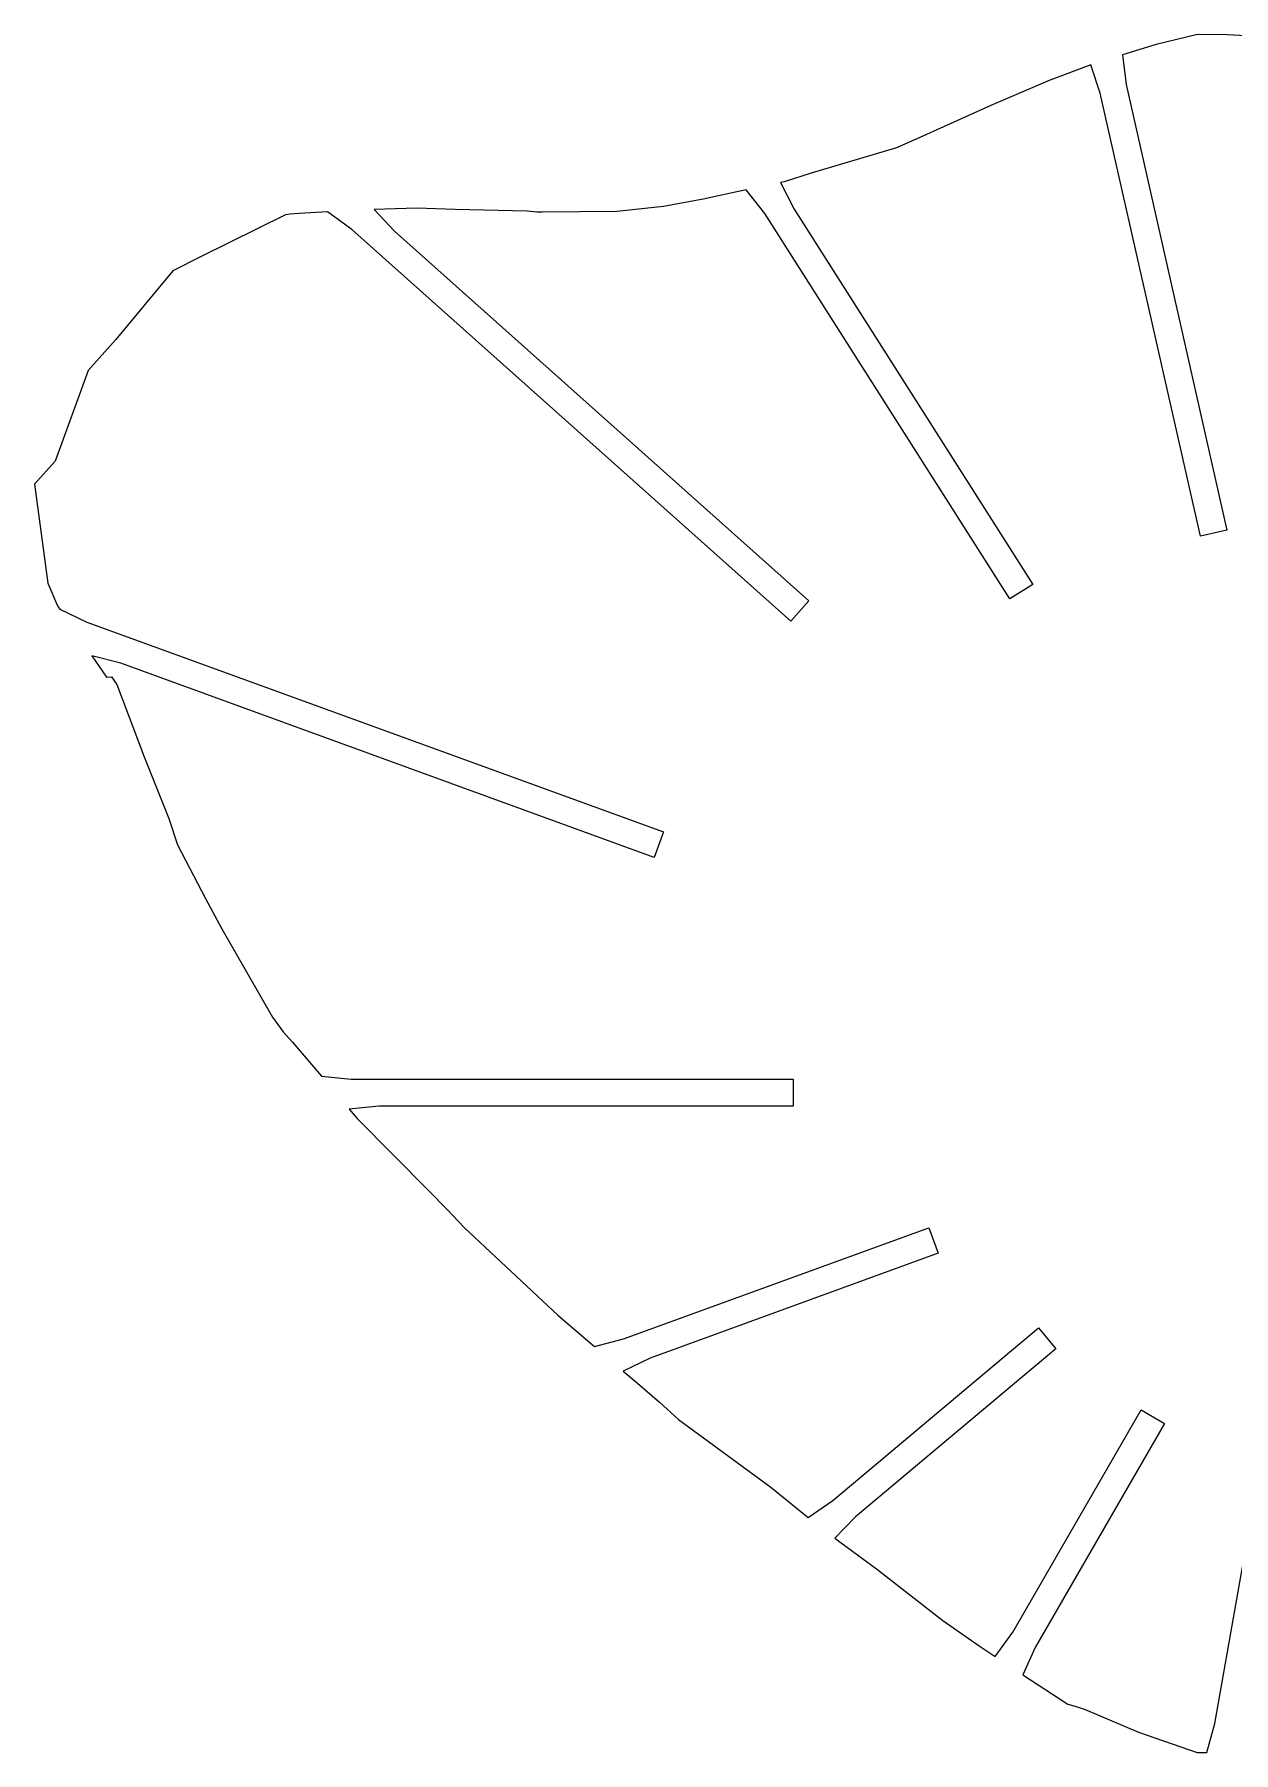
# Model space of a CAD drawing. Header units: inches. Extents: x -5 to 451, y 101 to 496.
# Drawn here: x -4.7 to 174.7, y 102 to 359 of the extents above; entities that cross this region are included whole.
import ezdxf

# ---------------------------------------------------------------- set-up
doc = ezdxf.new("R2010")
doc.units = ezdxf.units.IN
doc.header["$MEASUREMENT"] = 0
doc.layers.add('boundary', color=7, linetype='Continuous')

# ---------------------------------------------------------------- blocks, each defined once
blk = doc.blocks.new('block 2')
at = {"layer": 'boundary', "color": 5, "lineweight": 25, "true_color": 0x0000ff}
for points in [[(151.15, 108.89), (152.5, 108.42)], [(151.15, 108.89), (152.5, 108.42)], [(151.15, 108.89), (151.15, 108.89)], [(152.5, 108.42), (152.5, 108.42)]]:
    blk.add_lwpolyline(points, dxfattribs=at)
blk = doc.blocks.new('block 3')
at = {"layer": 'boundary', "color": 5, "lineweight": 25, "true_color": 0x0000ff}
for points in [[(152.5, 108.42), (160.49, 105.04)], [(152.5, 108.42), (160.49, 105.04)], [(152.5, 108.42), (152.5, 108.42)], [(160.49, 105.04), (160.49, 105.04)]]:
    blk.add_lwpolyline(points, dxfattribs=at)
blk = doc.blocks.new('block 4')
at = {"layer": 'boundary', "color": 5, "lineweight": 25, "true_color": 0x0000ff}
for points in [[(160.49, 105.04), (169.26, 101.96)], [(160.49, 105.04), (169.26, 101.96)], [(160.49, 105.04), (160.49, 105.04)], [(169.26, 101.96), (169.26, 101.96)]]:
    blk.add_lwpolyline(points, dxfattribs=at)
blk = doc.blocks.new('block 5')
at = {"layer": 'boundary', "color": 5, "lineweight": 25, "true_color": 0x0000ff}
for points in [[(169.26, 101.96), (170.73, 102)], [(169.26, 101.96), (170.73, 102)], [(169.26, 101.96), (169.26, 101.96)], [(170.73, 102), (170.73, 102)]]:
    blk.add_lwpolyline(points, dxfattribs=at)
blk = doc.blocks.new('block 6')
at = {"layer": 'boundary', "color": 5, "lineweight": 25, "true_color": 0x0000ff}
for points in [[(170.73, 102), (171.93, 106.31)], [(170.73, 102), (171.93, 106.31)], [(171.93, 106.31), (171.93, 106.31)], [(170.73, 102), (170.73, 102)]]:
    blk.add_lwpolyline(points, dxfattribs=at)
blk = doc.blocks.new('block 7')
at = {"layer": 'boundary', "color": 5, "lineweight": 25, "true_color": 0x0000ff}
for points in [[(171.93, 106.31), (178.79, 145.22)], [(171.93, 106.31), (178.79, 145.22)], [(178.79, 145.22), (178.79, 145.22)], [(171.93, 106.31), (171.93, 106.31)]]:
    blk.add_lwpolyline(points, dxfattribs=at)
blk = doc.blocks.new('block 101')
at = {"layer": 'boundary', "color": 5, "lineweight": 25, "true_color": 0x0000ff}
for points in [[(186.39, 358.33), (173.69, 358.99)], [(186.39, 358.33), (173.69, 358.99)], [(173.69, 358.99), (173.69, 358.99)], [(186.39, 358.33), (186.39, 358.33)]]:
    blk.add_lwpolyline(points, dxfattribs=at)
blk = doc.blocks.new('block 102')
at = {"layer": 'boundary', "color": 5, "lineweight": 25, "true_color": 0x0000ff}
for points in [[(173.69, 358.99), (169.31, 359.04)], [(173.69, 358.99), (169.31, 359.04)], [(169.31, 359.04), (169.31, 359.04)], [(173.69, 358.99), (173.69, 358.99)]]:
    blk.add_lwpolyline(points, dxfattribs=at)
blk = doc.blocks.new('block 103')
at = {"layer": 'boundary', "color": 5, "lineweight": 25, "true_color": 0x0000ff}
for points in [[(169.31, 359.04), (163.14, 357.54)], [(169.31, 359.04), (163.14, 357.54)], [(163.14, 357.54), (163.14, 357.54)], [(169.31, 359.04), (169.31, 359.04)]]:
    blk.add_lwpolyline(points, dxfattribs=at)
blk = doc.blocks.new('block 104')
at = {"layer": 'boundary', "color": 5, "lineweight": 25, "true_color": 0x0000ff}
for points in [[(163.14, 357.54), (158.08, 355.98)], [(163.14, 357.54), (158.08, 355.98)], [(163.14, 357.54), (163.14, 357.54)], [(158.08, 355.98), (158.08, 355.98)]]:
    blk.add_lwpolyline(points, dxfattribs=at)
blk = doc.blocks.new('block 105')
at = {"layer": 'boundary', "color": 5, "lineweight": 25, "true_color": 0x0000ff}
for points in [[(158.08, 355.98), (158.63, 351.53)], [(158.08, 355.98), (158.63, 351.53)], [(158.08, 355.98), (158.08, 355.98)], [(158.63, 351.53), (158.63, 351.53)]]:
    blk.add_lwpolyline(points, dxfattribs=at)
blk = doc.blocks.new('block 106')
at = {"layer": 'boundary', "color": 5, "lineweight": 25, "true_color": 0x0000ff}
for points in [[(158.63, 351.53), (173.7, 284.84)], [(158.63, 351.53), (173.7, 284.84)], [(158.63, 351.53), (158.63, 351.53)], [(173.7, 284.84), (173.7, 284.84)]]:
    blk.add_lwpolyline(points, dxfattribs=at)
blk = doc.blocks.new('block 107')
at = {"layer": 'boundary', "color": 5, "lineweight": 25, "true_color": 0x0000ff}
for points in [[(173.7, 284.84), (169.75, 283.95)], [(173.7, 284.84), (169.75, 283.95)], [(169.75, 283.95), (169.75, 283.95)], [(173.7, 284.84), (173.7, 284.84)]]:
    blk.add_lwpolyline(points, dxfattribs=at)
blk = doc.blocks.new('block 108')
at = {"layer": 'boundary', "color": 5, "lineweight": 25, "true_color": 0x0000ff}
for points in [[(169.75, 283.95), (154.77, 350.25)], [(169.75, 283.95), (154.77, 350.25)], [(154.77, 350.25), (154.77, 350.25)], [(169.75, 283.95), (169.75, 283.95)]]:
    blk.add_lwpolyline(points, dxfattribs=at)
blk = doc.blocks.new('block 109')
at = {"layer": 'boundary', "color": 5, "lineweight": 25, "true_color": 0x0000ff}
for points in [[(154.77, 350.25), (153.36, 354.49)], [(154.77, 350.25), (153.36, 354.49)], [(153.36, 354.49), (153.36, 354.49)], [(154.77, 350.25), (154.77, 350.25)]]:
    blk.add_lwpolyline(points, dxfattribs=at)
blk = doc.blocks.new('block 110')
at = {"layer": 'boundary', "color": 5, "lineweight": 25, "true_color": 0x0000ff}
for points in [[(153.36, 354.49), (147.14, 352.14)], [(153.36, 354.49), (147.14, 352.14)], [(153.36, 354.49), (153.36, 354.49)], [(147.14, 352.14), (147.14, 352.14)]]:
    blk.add_lwpolyline(points, dxfattribs=at)
blk = doc.blocks.new('block 111')
at = {"layer": 'boundary', "color": 5, "lineweight": 25, "true_color": 0x0000ff}
for points in [[(147.14, 352.14), (138.4, 348.41)], [(147.14, 352.14), (138.4, 348.41)], [(147.14, 352.14), (147.14, 352.14)], [(138.4, 348.41), (138.4, 348.41)]]:
    blk.add_lwpolyline(points, dxfattribs=at)
blk = doc.blocks.new('block 112')
at = {"layer": 'boundary', "color": 5, "lineweight": 25, "true_color": 0x0000ff}
for points in [[(138.4, 348.41), (127.76, 343.61)], [(138.4, 348.41), (127.76, 343.61)], [(138.4, 348.41), (138.4, 348.41)], [(127.76, 343.61), (127.76, 343.61)]]:
    blk.add_lwpolyline(points, dxfattribs=at)
blk = doc.blocks.new('block 113')
at = {"layer": 'boundary', "color": 5, "lineweight": 25, "true_color": 0x0000ff}
for points in [[(127.76, 343.61), (124.29, 342.05)], [(127.76, 343.61), (124.29, 342.05)], [(124.29, 342.05), (124.29, 342.05)], [(127.76, 343.61), (127.76, 343.61)]]:
    blk.add_lwpolyline(points, dxfattribs=at)
blk = doc.blocks.new('block 114')
at = {"layer": 'boundary', "color": 5, "lineweight": 25, "true_color": 0x0000ff}
for points in [[(124.29, 342.05), (111.52, 338.28)], [(124.29, 342.05), (111.52, 338.28)], [(124.29, 342.05), (124.29, 342.05)], [(111.52, 338.28), (111.52, 338.28)]]:
    blk.add_lwpolyline(points, dxfattribs=at)
blk = doc.blocks.new('block 115')
at = {"layer": 'boundary', "color": 5, "lineweight": 25, "true_color": 0x0000ff}
for points in [[(111.52, 338.28), (107.47, 337)], [(111.52, 338.28), (107.47, 337)], [(107.47, 337), (107.47, 337)], [(111.52, 338.28), (111.52, 338.28)]]:
    blk.add_lwpolyline(points, dxfattribs=at)
blk = doc.blocks.new('block 116')
at = {"layer": 'boundary', "color": 5, "lineweight": 25, "true_color": 0x0000ff}
for points in [[(107.47, 337), (106.94, 336.89)], [(107.47, 337), (106.94, 336.89)], [(106.94, 336.89), (106.94, 336.89)], [(107.47, 337), (107.47, 337)]]:
    blk.add_lwpolyline(points, dxfattribs=at)
blk = doc.blocks.new('block 117')
at = {"layer": 'boundary', "color": 5, "lineweight": 25, "true_color": 0x0000ff}
for points in [[(106.94, 336.89), (108.96, 332.89)], [(106.94, 336.89), (108.96, 332.89)], [(106.94, 336.89), (106.94, 336.89)], [(108.96, 332.89), (108.96, 332.89)]]:
    blk.add_lwpolyline(points, dxfattribs=at)
blk = doc.blocks.new('block 118')
at = {"layer": 'boundary', "color": 5, "lineweight": 25, "true_color": 0x0000ff}
for points in [[(108.96, 332.89), (144.67, 276.75)], [(108.96, 332.89), (144.67, 276.75)], [(108.96, 332.89), (108.96, 332.89)], [(144.67, 276.75), (144.67, 276.75)]]:
    blk.add_lwpolyline(points, dxfattribs=at)
blk = doc.blocks.new('block 119')
at = {"layer": 'boundary', "color": 5, "lineweight": 25, "true_color": 0x0000ff}
for points in [[(144.67, 276.75), (141.25, 274.58)], [(144.67, 276.75), (141.25, 274.58)], [(144.67, 276.75), (144.67, 276.75)], [(141.25, 274.58), (141.25, 274.58)]]:
    blk.add_lwpolyline(points, dxfattribs=at)
blk = doc.blocks.new('block 120')
at = {"layer": 'boundary', "color": 5, "lineweight": 25, "true_color": 0x0000ff}
for points in [[(141.25, 274.58), (104.57, 332.26)], [(141.25, 274.58), (104.57, 332.26)], [(104.57, 332.26), (104.57, 332.26)], [(141.25, 274.58), (141.25, 274.58)]]:
    blk.add_lwpolyline(points, dxfattribs=at)
blk = doc.blocks.new('block 121')
at = {"layer": 'boundary', "color": 5, "lineweight": 25, "true_color": 0x0000ff}
for points in [[(104.57, 332.26), (101.81, 335.78)], [(104.57, 332.26), (101.81, 335.78)], [(101.81, 335.78), (101.81, 335.78)], [(104.57, 332.26), (104.57, 332.26)]]:
    blk.add_lwpolyline(points, dxfattribs=at)
blk = doc.blocks.new('block 122')
at = {"layer": 'boundary', "color": 5, "lineweight": 25, "true_color": 0x0000ff}
for points in [[(101.81, 335.78), (95.34, 334.38)], [(101.81, 335.78), (95.34, 334.38)], [(95.34, 334.38), (95.34, 334.38)], [(101.81, 335.78), (101.81, 335.78)]]:
    blk.add_lwpolyline(points, dxfattribs=at)
blk = doc.blocks.new('block 123')
at = {"layer": 'boundary', "color": 5, "lineweight": 25, "true_color": 0x0000ff}
for points in [[(95.34, 334.38), (89.41, 333.29)], [(95.34, 334.38), (89.41, 333.29)], [(95.34, 334.38), (95.34, 334.38)], [(89.41, 333.29), (89.41, 333.29)]]:
    blk.add_lwpolyline(points, dxfattribs=at)
blk = doc.blocks.new('block 124')
at = {"layer": 'boundary', "color": 5, "lineweight": 25, "true_color": 0x0000ff}
for points in [[(89.41, 333.29), (82.44, 332.55)], [(89.41, 333.29), (82.44, 332.55)], [(82.44, 332.55), (82.44, 332.55)], [(89.41, 333.29), (89.41, 333.29)]]:
    blk.add_lwpolyline(points, dxfattribs=at)
blk = doc.blocks.new('block 125')
at = {"layer": 'boundary', "color": 5, "lineweight": 25, "true_color": 0x0000ff}
for points in [[(82.44, 332.55), (71.27, 332.45)], [(82.44, 332.55), (71.27, 332.45)], [(71.27, 332.45), (71.27, 332.45)], [(82.44, 332.55), (82.44, 332.55)]]:
    blk.add_lwpolyline(points, dxfattribs=at)
blk = doc.blocks.new('block 126')
at = {"layer": 'boundary', "color": 5, "lineweight": 25, "true_color": 0x0000ff}
for points in [[(71.27, 332.45), (70.49, 332.43)], [(71.27, 332.45), (70.49, 332.43)], [(70.49, 332.43), (70.49, 332.43)], [(71.27, 332.45), (71.27, 332.45)]]:
    blk.add_lwpolyline(points, dxfattribs=at)
blk = doc.blocks.new('block 127')
at = {"layer": 'boundary', "color": 5, "lineweight": 25, "true_color": 0x0000ff}
for points in [[(70.49, 332.43), (68.99, 332.57)], [(70.49, 332.43), (68.99, 332.57)], [(68.99, 332.57), (68.99, 332.57)], [(70.49, 332.43), (70.49, 332.43)]]:
    blk.add_lwpolyline(points, dxfattribs=at)
blk = doc.blocks.new('block 128')
at = {"layer": 'boundary', "color": 5, "lineweight": 25, "true_color": 0x0000ff}
for points in [[(68.99, 332.57), (58.26, 332.82)], [(68.99, 332.57), (58.26, 332.82)], [(58.26, 332.82), (58.26, 332.82)], [(68.99, 332.57), (68.99, 332.57)]]:
    blk.add_lwpolyline(points, dxfattribs=at)
blk = doc.blocks.new('block 129')
at = {"layer": 'boundary', "color": 5, "lineweight": 25, "true_color": 0x0000ff}
for points in [[(58.26, 332.82), (52.54, 333.06)], [(58.26, 332.82), (52.54, 333.06)], [(52.54, 333.06), (52.54, 333.06)], [(58.26, 332.82), (58.26, 332.82)]]:
    blk.add_lwpolyline(points, dxfattribs=at)
blk = doc.blocks.new('block 130')
at = {"layer": 'boundary', "color": 5, "lineweight": 25, "true_color": 0x0000ff}
for points in [[(52.54, 333.06), (46.14, 332.86)], [(52.54, 333.06), (46.14, 332.86)], [(46.14, 332.86), (46.14, 332.86)], [(52.54, 333.06), (52.54, 333.06)]]:
    blk.add_lwpolyline(points, dxfattribs=at)
blk = doc.blocks.new('block 131')
at = {"layer": 'boundary', "color": 5, "lineweight": 25, "true_color": 0x0000ff}
for points in [[(46.14, 332.86), (49.18, 329.57)], [(46.14, 332.86), (49.18, 329.57)], [(46.14, 332.86), (46.14, 332.86)], [(49.18, 329.57), (49.18, 329.57)]]:
    blk.add_lwpolyline(points, dxfattribs=at)
blk = doc.blocks.new('block 132')
at = {"layer": 'boundary', "color": 5, "lineweight": 25, "true_color": 0x0000ff}
for points in [[(49.18, 329.57), (111.19, 274.27)], [(49.18, 329.57), (111.19, 274.27)], [(49.18, 329.57), (49.18, 329.57)], [(111.19, 274.27), (111.19, 274.27)]]:
    blk.add_lwpolyline(points, dxfattribs=at)
blk = doc.blocks.new('block 133')
at = {"layer": 'boundary', "color": 5, "lineweight": 25, "true_color": 0x0000ff}
for points in [[(111.19, 274.27), (108.49, 271.25)], [(111.19, 274.27), (108.49, 271.25)], [(111.19, 274.27), (111.19, 274.27)], [(108.49, 271.25), (108.49, 271.25)]]:
    blk.add_lwpolyline(points, dxfattribs=at)
blk = doc.blocks.new('block 134')
at = {"layer": 'boundary', "color": 5, "lineweight": 25, "true_color": 0x0000ff}
for points in [[(108.49, 271.25), (42.77, 329.85)], [(108.49, 271.25), (42.77, 329.85)], [(42.77, 329.85), (42.77, 329.85)], [(108.49, 271.25), (108.49, 271.25)]]:
    blk.add_lwpolyline(points, dxfattribs=at)
blk = doc.blocks.new('block 135')
at = {"layer": 'boundary', "color": 5, "lineweight": 25, "true_color": 0x0000ff}
for points in [[(42.77, 329.85), (39.15, 332.49)], [(42.77, 329.85), (39.15, 332.49)], [(39.15, 332.49), (39.15, 332.49)], [(42.77, 329.85), (42.77, 329.85)]]:
    blk.add_lwpolyline(points, dxfattribs=at)
blk = doc.blocks.new('block 136')
at = {"layer": 'boundary', "color": 5, "lineweight": 25, "true_color": 0x0000ff}
for points in [[(39.15, 332.49), (34.89, 332.26)], [(39.15, 332.49), (34.89, 332.26)], [(34.89, 332.26), (34.89, 332.26)], [(39.15, 332.49), (39.15, 332.49)]]:
    blk.add_lwpolyline(points, dxfattribs=at)
blk = doc.blocks.new('block 137')
at = {"layer": 'boundary', "color": 5, "lineweight": 25, "true_color": 0x0000ff}
for points in [[(34.89, 332.26), (33.57, 332.12)], [(34.89, 332.26), (33.57, 332.12)], [(33.57, 332.12), (33.57, 332.12)], [(34.89, 332.26), (34.89, 332.26)]]:
    blk.add_lwpolyline(points, dxfattribs=at)
blk = doc.blocks.new('block 138')
at = {"layer": 'boundary', "color": 5, "lineweight": 25, "true_color": 0x0000ff}
for points in [[(33.57, 332.12), (32.88, 332.04)], [(33.57, 332.12), (32.88, 332.04)], [(32.88, 332.04), (32.88, 332.04)], [(33.57, 332.12), (33.57, 332.12)]]:
    blk.add_lwpolyline(points, dxfattribs=at)
blk = doc.blocks.new('block 139')
at = {"layer": 'boundary', "color": 5, "lineweight": 25, "true_color": 0x0000ff}
for points in [[(32.88, 332.04), (20.25, 325.78)], [(32.88, 332.04), (20.25, 325.78)], [(32.88, 332.04), (32.88, 332.04)], [(20.25, 325.78), (20.25, 325.78)]]:
    blk.add_lwpolyline(points, dxfattribs=at)
blk = doc.blocks.new('block 140')
at = {"layer": 'boundary', "color": 5, "lineweight": 25, "true_color": 0x0000ff}
for points in [[(20.25, 325.78), (16, 323.66)], [(20.25, 325.78), (16, 323.66)], [(20.25, 325.78), (20.25, 325.78)], [(16, 323.66), (16, 323.66)]]:
    blk.add_lwpolyline(points, dxfattribs=at)
blk = doc.blocks.new('block 141')
at = {"layer": 'boundary', "color": 5, "lineweight": 25, "true_color": 0x0000ff}
for points in [[(16, 323.66), (7.48, 313.38)], [(16, 323.66), (7.48, 313.38)], [(16, 323.66), (16, 323.66)], [(7.48, 313.38), (7.48, 313.38)]]:
    blk.add_lwpolyline(points, dxfattribs=at)
blk = doc.blocks.new('block 142')
at = {"layer": 'boundary', "color": 5, "lineweight": 25, "true_color": 0x0000ff}
for points in [[(7.48, 313.38), (3.35, 308.74)], [(7.48, 313.38), (3.35, 308.74)], [(7.48, 313.38), (7.48, 313.38)], [(3.35, 308.74), (3.35, 308.74)]]:
    blk.add_lwpolyline(points, dxfattribs=at)
blk = doc.blocks.new('block 143')
at = {"layer": 'boundary', "color": 5, "lineweight": 25, "true_color": 0x0000ff}
for points in [[(3.35, 308.74), (-1.6, 295.19)], [(3.35, 308.74), (-1.6, 295.19)], [(3.35, 308.74), (3.35, 308.74)], [(-1.6, 295.19), (-1.6, 295.19)]]:
    blk.add_lwpolyline(points, dxfattribs=at)
blk = doc.blocks.new('block 144')
at = {"layer": 'boundary', "color": 5, "lineweight": 25, "true_color": 0x0000ff}
for points in [[(-1.6, 295.19), (-4.71, 291.76)], [(-1.6, 295.19), (-4.71, 291.76)], [(-1.6, 295.19), (-1.6, 295.19)], [(-4.71, 291.76), (-4.71, 291.76)]]:
    blk.add_lwpolyline(points, dxfattribs=at)
blk = doc.blocks.new('block 145')
at = {"layer": 'boundary', "color": 5, "lineweight": 25, "true_color": 0x0000ff}
for points in [[(-4.71, 291.76), (-2.69, 276.93)], [(-4.71, 291.76), (-2.69, 276.93)], [(-4.71, 291.76), (-4.71, 291.76)], [(-2.69, 276.93), (-2.69, 276.93)]]:
    blk.add_lwpolyline(points, dxfattribs=at)
blk = doc.blocks.new('block 146')
at = {"layer": 'boundary', "color": 5, "lineweight": 25, "true_color": 0x0000ff}
for points in [[(-2.69, 276.93), (-1.23, 273.53)], [(-2.69, 276.93), (-1.23, 273.53)], [(-2.69, 276.93), (-2.69, 276.93)], [(-1.23, 273.53), (-1.23, 273.53)]]:
    blk.add_lwpolyline(points, dxfattribs=at)
blk = doc.blocks.new('block 147')
at = {"layer": 'boundary', "color": 5, "lineweight": 25, "true_color": 0x0000ff}
for points in [[(-1.23, 273.53), (-0.89, 273.04)], [(-1.23, 273.53), (-0.89, 273.04)], [(-1.23, 273.53), (-1.23, 273.53)], [(-0.89, 273.04), (-0.89, 273.04)]]:
    blk.add_lwpolyline(points, dxfattribs=at)
blk = doc.blocks.new('block 148')
at = {"layer": 'boundary', "color": 5, "lineweight": 25, "true_color": 0x0000ff}
for points in [[(-0.89, 273.04), (3.14, 271.11)], [(-0.89, 273.04), (3.14, 271.11)], [(-0.89, 273.04), (-0.89, 273.04)], [(3.14, 271.11), (3.14, 271.11)]]:
    blk.add_lwpolyline(points, dxfattribs=at)
blk = doc.blocks.new('block 149')
at = {"layer": 'boundary', "color": 5, "lineweight": 25, "true_color": 0x0000ff}
for points in [[(3.14, 271.11), (89.4, 239.71)], [(3.14, 271.11), (89.4, 239.71)], [(3.14, 271.11), (3.14, 271.11)], [(89.4, 239.71), (89.4, 239.71)]]:
    blk.add_lwpolyline(points, dxfattribs=at)
blk = doc.blocks.new('block 150')
at = {"layer": 'boundary', "color": 5, "lineweight": 25, "true_color": 0x0000ff}
for points in [[(89.4, 239.71), (88.02, 235.9)], [(89.4, 239.71), (88.02, 235.9)], [(89.4, 239.71), (89.4, 239.71)], [(88.02, 235.9), (88.02, 235.9)]]:
    blk.add_lwpolyline(points, dxfattribs=at)
blk = doc.blocks.new('block 151')
at = {"layer": 'boundary', "color": 5, "lineweight": 25, "true_color": 0x0000ff}
for points in [[(88.02, 235.9), (8.22, 264.95)], [(88.02, 235.9), (8.22, 264.95)], [(8.22, 264.95), (8.22, 264.95)], [(88.02, 235.9), (88.02, 235.9)]]:
    blk.add_lwpolyline(points, dxfattribs=at)
blk = doc.blocks.new('block 152')
at = {"layer": 'boundary', "color": 5, "lineweight": 25, "true_color": 0x0000ff}
for points in [[(8.22, 264.95), (3.88, 266.06)], [(8.22, 264.95), (3.88, 266.06)], [(3.88, 266.06), (3.88, 266.06)], [(8.22, 264.95), (8.22, 264.95)]]:
    blk.add_lwpolyline(points, dxfattribs=at)
blk = doc.blocks.new('block 153')
at = {"layer": 'boundary', "color": 5, "lineweight": 25, "true_color": 0x0000ff}
for points in [[(3.88, 266.06), (6.07, 262.86)], [(3.88, 266.06), (6.07, 262.86)], [(3.88, 266.06), (3.88, 266.06)], [(6.07, 262.86), (6.07, 262.86)]]:
    blk.add_lwpolyline(points, dxfattribs=at)
blk = doc.blocks.new('block 154')
at = {"layer": 'boundary', "color": 5, "lineweight": 25, "true_color": 0x0000ff}
for points in [[(6.07, 262.86), (6.81, 262.94)], [(6.07, 262.86), (6.81, 262.94)], [(6.07, 262.86), (6.07, 262.86)], [(6.81, 262.94), (6.81, 262.94)]]:
    blk.add_lwpolyline(points, dxfattribs=at)
blk = doc.blocks.new('block 155')
at = {"layer": 'boundary', "color": 5, "lineweight": 25, "true_color": 0x0000ff}
for points in [[(6.81, 262.94), (7.65, 261.75)], [(6.81, 262.94), (7.65, 261.75)], [(6.81, 262.94), (6.81, 262.94)], [(7.65, 261.75), (7.65, 261.75)]]:
    blk.add_lwpolyline(points, dxfattribs=at)
blk = doc.blocks.new('block 156')
at = {"layer": 'boundary', "color": 5, "lineweight": 25, "true_color": 0x0000ff}
for points in [[(7.65, 261.75), (11.7, 250.96)], [(7.65, 261.75), (11.7, 250.96)], [(7.65, 261.75), (7.65, 261.75)], [(11.7, 250.96), (11.7, 250.96)]]:
    blk.add_lwpolyline(points, dxfattribs=at)
blk = doc.blocks.new('block 157')
at = {"layer": 'boundary', "color": 5, "lineweight": 25, "true_color": 0x0000ff}
for points in [[(11.7, 250.96), (15.43, 241.73)], [(11.7, 250.96), (15.43, 241.73)], [(11.7, 250.96), (11.7, 250.96)], [(15.43, 241.73), (15.43, 241.73)]]:
    blk.add_lwpolyline(points, dxfattribs=at)
blk = doc.blocks.new('block 158')
at = {"layer": 'boundary', "color": 5, "lineweight": 25, "true_color": 0x0000ff}
for points in [[(15.43, 241.73), (16.68, 237.76)], [(15.43, 241.73), (16.68, 237.76)], [(15.43, 241.73), (15.43, 241.73)], [(16.68, 237.76), (16.68, 237.76)]]:
    blk.add_lwpolyline(points, dxfattribs=at)
blk = doc.blocks.new('block 159')
at = {"layer": 'boundary', "color": 5, "lineweight": 25, "true_color": 0x0000ff}
for points in [[(16.68, 237.76), (20.87, 229.73)], [(16.68, 237.76), (20.87, 229.73)], [(16.68, 237.76), (16.68, 237.76)], [(20.87, 229.73), (20.87, 229.73)]]:
    blk.add_lwpolyline(points, dxfattribs=at)
blk = doc.blocks.new('block 160')
at = {"layer": 'boundary', "color": 5, "lineweight": 25, "true_color": 0x0000ff}
for points in [[(20.87, 229.73), (23.32, 225.22)], [(20.87, 229.73), (23.32, 225.22)], [(20.87, 229.73), (20.87, 229.73)], [(23.32, 225.22), (23.32, 225.22)]]:
    blk.add_lwpolyline(points, dxfattribs=at)
blk = doc.blocks.new('block 161')
at = {"layer": 'boundary', "color": 5, "lineweight": 25, "true_color": 0x0000ff}
for points in [[(23.32, 225.22), (30.94, 212)], [(23.32, 225.22), (30.94, 212)], [(23.32, 225.22), (23.32, 225.22)], [(30.94, 212), (30.94, 212)]]:
    blk.add_lwpolyline(points, dxfattribs=at)
blk = doc.blocks.new('block 162')
at = {"layer": 'boundary', "color": 5, "lineweight": 25, "true_color": 0x0000ff}
for points in [[(30.94, 212), (32.54, 209.78)], [(30.94, 212), (32.54, 209.78)], [(30.94, 212), (30.94, 212)], [(32.54, 209.78), (32.54, 209.78)]]:
    blk.add_lwpolyline(points, dxfattribs=at)
blk = doc.blocks.new('block 163')
at = {"layer": 'boundary', "color": 5, "lineweight": 25, "true_color": 0x0000ff}
for points in [[(32.54, 209.78), (33.93, 208.25)], [(32.54, 209.78), (33.93, 208.25)], [(32.54, 209.78), (32.54, 209.78)], [(33.93, 208.25), (33.93, 208.25)]]:
    blk.add_lwpolyline(points, dxfattribs=at)
blk = doc.blocks.new('block 164')
at = {"layer": 'boundary', "color": 5, "lineweight": 25, "true_color": 0x0000ff}
for points in [[(33.93, 208.25), (38.23, 203.17)], [(33.93, 208.25), (38.23, 203.17)], [(33.93, 208.25), (33.93, 208.25)], [(38.23, 203.17), (38.23, 203.17)]]:
    blk.add_lwpolyline(points, dxfattribs=at)
blk = doc.blocks.new('block 165')
at = {"layer": 'boundary', "color": 5, "lineweight": 25, "true_color": 0x0000ff}
for points in [[(38.23, 203.17), (42.68, 202.73)], [(38.23, 203.17), (42.68, 202.73)], [(38.23, 203.17), (38.23, 203.17)], [(42.68, 202.73), (42.68, 202.73)]]:
    blk.add_lwpolyline(points, dxfattribs=at)
blk = doc.blocks.new('block 166')
at = {"layer": 'boundary', "color": 5, "lineweight": 25, "true_color": 0x0000ff}
for points in [[(42.68, 202.73), (108.84, 202.73)], [(42.68, 202.73), (108.84, 202.73)], [(42.68, 202.73), (42.68, 202.73)], [(108.84, 202.73), (108.84, 202.73)]]:
    blk.add_lwpolyline(points, dxfattribs=at)
blk = doc.blocks.new('block 167')
at = {"layer": 'boundary', "color": 5, "lineweight": 25, "true_color": 0x0000ff}
for points in [[(108.84, 202.73), (108.84, 198.68)], [(108.84, 202.73), (108.84, 198.68)], [(108.84, 202.73), (108.84, 202.73)], [(108.84, 198.68), (108.84, 198.68)]]:
    blk.add_lwpolyline(points, dxfattribs=at)
blk = doc.blocks.new('block 168')
at = {"layer": 'boundary', "color": 5, "lineweight": 25, "true_color": 0x0000ff}
for points in [[(108.84, 198.68), (46.86, 198.68)], [(108.84, 198.68), (46.86, 198.68)], [(46.86, 198.68), (46.86, 198.68)], [(108.84, 198.68), (108.84, 198.68)]]:
    blk.add_lwpolyline(points, dxfattribs=at)
blk = doc.blocks.new('block 169')
at = {"layer": 'boundary', "color": 5, "lineweight": 25, "true_color": 0x0000ff}
for points in [[(46.86, 198.68), (42.41, 198.24)], [(46.86, 198.68), (42.41, 198.24)], [(42.41, 198.24), (42.41, 198.24)], [(46.86, 198.68), (46.86, 198.68)]]:
    blk.add_lwpolyline(points, dxfattribs=at)
blk = doc.blocks.new('block 170')
at = {"layer": 'boundary', "color": 5, "lineweight": 25, "true_color": 0x0000ff}
for points in [[(42.41, 198.24), (43.61, 196.82)], [(42.41, 198.24), (43.61, 196.82)], [(42.41, 198.24), (42.41, 198.24)], [(43.61, 196.82), (43.61, 196.82)]]:
    blk.add_lwpolyline(points, dxfattribs=at)
blk = doc.blocks.new('block 171')
at = {"layer": 'boundary', "color": 5, "lineweight": 25, "true_color": 0x0000ff}
for points in [[(43.61, 196.82), (54.33, 186)], [(43.61, 196.82), (54.33, 186)], [(43.61, 196.82), (43.61, 196.82)], [(54.33, 186), (54.33, 186)]]:
    blk.add_lwpolyline(points, dxfattribs=at)
blk = doc.blocks.new('block 172')
at = {"layer": 'boundary', "color": 5, "lineweight": 25, "true_color": 0x0000ff}
for points in [[(54.33, 186), (56.99, 183.28)], [(54.33, 186), (56.99, 183.28)], [(54.33, 186), (54.33, 186)], [(56.99, 183.28), (56.99, 183.28)]]:
    blk.add_lwpolyline(points, dxfattribs=at)
blk = doc.blocks.new('block 173')
at = {"layer": 'boundary', "color": 5, "lineweight": 25, "true_color": 0x0000ff}
for points in [[(56.99, 183.28), (59.67, 180.46)], [(56.99, 183.28), (59.67, 180.46)], [(56.99, 183.28), (56.99, 183.28)], [(59.67, 180.46), (59.67, 180.46)]]:
    blk.add_lwpolyline(points, dxfattribs=at)
blk = doc.blocks.new('block 174')
at = {"layer": 'boundary', "color": 5, "lineweight": 25, "true_color": 0x0000ff}
for points in [[(59.67, 180.46), (73.63, 167.39)], [(59.67, 180.46), (73.63, 167.39)], [(59.67, 180.46), (59.67, 180.46)], [(73.63, 167.39), (73.63, 167.39)]]:
    blk.add_lwpolyline(points, dxfattribs=at)
blk = doc.blocks.new('block 175')
at = {"layer": 'boundary', "color": 5, "lineweight": 25, "true_color": 0x0000ff}
for points in [[(73.63, 167.39), (79.1, 162.74)], [(73.63, 167.39), (79.1, 162.74)], [(73.63, 167.39), (73.63, 167.39)], [(79.1, 162.74), (79.1, 162.74)]]:
    blk.add_lwpolyline(points, dxfattribs=at)
blk = doc.blocks.new('block 176')
at = {"layer": 'boundary', "color": 5, "lineweight": 25, "true_color": 0x0000ff}
for points in [[(79.1, 162.74), (83.43, 163.85)], [(79.1, 162.74), (83.43, 163.85)], [(79.1, 162.74), (79.1, 162.74)], [(83.43, 163.85), (83.43, 163.85)]]:
    blk.add_lwpolyline(points, dxfattribs=at)
blk = doc.blocks.new('block 177')
at = {"layer": 'boundary', "color": 5, "lineweight": 25, "true_color": 0x0000ff}
for points in [[(83.43, 163.85), (129.12, 180.48)], [(83.43, 163.85), (129.12, 180.48)], [(129.12, 180.48), (129.12, 180.48)], [(83.43, 163.85), (83.43, 163.85)]]:
    blk.add_lwpolyline(points, dxfattribs=at)
blk = doc.blocks.new('block 178')
at = {"layer": 'boundary', "color": 5, "lineweight": 25, "true_color": 0x0000ff}
for points in [[(129.12, 180.48), (130.51, 176.67)], [(129.12, 180.48), (130.51, 176.67)], [(129.12, 180.48), (129.12, 180.48)], [(130.51, 176.67), (130.51, 176.67)]]:
    blk.add_lwpolyline(points, dxfattribs=at)
blk = doc.blocks.new('block 179')
at = {"layer": 'boundary', "color": 5, "lineweight": 25, "true_color": 0x0000ff}
for points in [[(130.51, 176.67), (87.44, 161)], [(130.51, 176.67), (87.44, 161)], [(130.51, 176.67), (130.51, 176.67)], [(87.44, 161), (87.44, 161)]]:
    blk.add_lwpolyline(points, dxfattribs=at)
blk = doc.blocks.new('block 180')
at = {"layer": 'boundary', "color": 5, "lineweight": 25, "true_color": 0x0000ff}
for points in [[(87.44, 161), (83.41, 159.06)], [(87.44, 161), (83.41, 159.06)], [(87.44, 161), (87.44, 161)], [(83.41, 159.06), (83.41, 159.06)]]:
    blk.add_lwpolyline(points, dxfattribs=at)
blk = doc.blocks.new('block 181')
at = {"layer": 'boundary', "color": 5, "lineweight": 25, "true_color": 0x0000ff}
for points in [[(83.41, 159.06), (85.17, 157.56)], [(83.41, 159.06), (85.17, 157.56)], [(83.41, 159.06), (83.41, 159.06)], [(85.17, 157.56), (85.17, 157.56)]]:
    blk.add_lwpolyline(points, dxfattribs=at)
blk = doc.blocks.new('block 182')
at = {"layer": 'boundary', "color": 5, "lineweight": 25, "true_color": 0x0000ff}
for points in [[(85.17, 157.56), (88.8, 154.39)], [(85.17, 157.56), (88.8, 154.39)], [(85.17, 157.56), (85.17, 157.56)], [(88.8, 154.39), (88.8, 154.39)]]:
    blk.add_lwpolyline(points, dxfattribs=at)
blk = doc.blocks.new('block 183')
at = {"layer": 'boundary', "color": 5, "lineweight": 25, "true_color": 0x0000ff}
for points in [[(88.8, 154.39), (91.66, 151.81)], [(88.8, 154.39), (91.66, 151.81)], [(88.8, 154.39), (88.8, 154.39)], [(91.66, 151.81), (91.66, 151.81)]]:
    blk.add_lwpolyline(points, dxfattribs=at)
blk = doc.blocks.new('block 184')
at = {"layer": 'boundary', "color": 5, "lineweight": 25, "true_color": 0x0000ff}
for points in [[(91.66, 151.81), (105.47, 141.67)], [(91.66, 151.81), (105.47, 141.67)], [(91.66, 151.81), (91.66, 151.81)], [(105.47, 141.67), (105.47, 141.67)]]:
    blk.add_lwpolyline(points, dxfattribs=at)
blk = doc.blocks.new('block 185')
at = {"layer": 'boundary', "color": 5, "lineweight": 25, "true_color": 0x0000ff}
for points in [[(105.47, 141.67), (111.06, 137.15)], [(105.47, 141.67), (111.06, 137.15)], [(105.47, 141.67), (105.47, 141.67)], [(111.06, 137.15), (111.06, 137.15)]]:
    blk.add_lwpolyline(points, dxfattribs=at)
blk = doc.blocks.new('block 186')
at = {"layer": 'boundary', "color": 5, "lineweight": 25, "true_color": 0x0000ff}
for points in [[(111.06, 137.15), (114.75, 139.68)], [(111.06, 137.15), (114.75, 139.68)], [(114.75, 139.68), (114.75, 139.68)], [(111.06, 137.15), (111.06, 137.15)]]:
    blk.add_lwpolyline(points, dxfattribs=at)
blk = doc.blocks.new('block 187')
at = {"layer": 'boundary', "color": 5, "lineweight": 25, "true_color": 0x0000ff}
for points in [[(114.75, 139.68), (145.52, 165.5)], [(114.75, 139.68), (145.52, 165.5)], [(145.52, 165.5), (145.52, 165.5)], [(114.75, 139.68), (114.75, 139.68)]]:
    blk.add_lwpolyline(points, dxfattribs=at)
blk = doc.blocks.new('block 188')
at = {"layer": 'boundary', "color": 5, "lineweight": 25, "true_color": 0x0000ff}
for points in [[(145.52, 165.5), (148.13, 162.4)], [(145.52, 165.5), (148.13, 162.4)], [(145.52, 165.5), (145.52, 165.5)], [(148.13, 162.4), (148.13, 162.4)]]:
    blk.add_lwpolyline(points, dxfattribs=at)
blk = doc.blocks.new('block 189')
at = {"layer": 'boundary', "color": 5, "lineweight": 25, "true_color": 0x0000ff}
for points in [[(148.13, 162.4), (118.17, 137.26)], [(148.13, 162.4), (118.17, 137.26)], [(148.13, 162.4), (148.13, 162.4)], [(118.17, 137.26), (118.17, 137.26)]]:
    blk.add_lwpolyline(points, dxfattribs=at)
blk = doc.blocks.new('block 190')
at = {"layer": 'boundary', "color": 5, "lineweight": 25, "true_color": 0x0000ff}
for points in [[(118.17, 137.26), (115.04, 134.06)], [(118.17, 137.26), (115.04, 134.06)], [(118.17, 137.26), (118.17, 137.26)], [(115.04, 134.06), (115.04, 134.06)]]:
    blk.add_lwpolyline(points, dxfattribs=at)
blk = doc.blocks.new('block 191')
at = {"layer": 'boundary', "color": 5, "lineweight": 25, "true_color": 0x0000ff}
for points in [[(115.04, 134.06), (121.27, 129.46)], [(115.04, 134.06), (121.27, 129.46)], [(115.04, 134.06), (115.04, 134.06)], [(121.27, 129.46), (121.27, 129.46)]]:
    blk.add_lwpolyline(points, dxfattribs=at)
blk = doc.blocks.new('block 192')
at = {"layer": 'boundary', "color": 5, "lineweight": 25, "true_color": 0x0000ff}
for points in [[(121.27, 129.46), (131.21, 121.72)], [(121.27, 129.46), (131.21, 121.72)], [(121.27, 129.46), (121.27, 129.46)], [(131.21, 121.72), (131.21, 121.72)]]:
    blk.add_lwpolyline(points, dxfattribs=at)
blk = doc.blocks.new('block 193')
at = {"layer": 'boundary', "color": 5, "lineweight": 25, "true_color": 0x0000ff}
for points in [[(131.21, 121.72), (136.65, 117.92)], [(131.21, 121.72), (136.65, 117.92)], [(131.21, 121.72), (131.21, 121.72)], [(136.65, 117.92), (136.65, 117.92)]]:
    blk.add_lwpolyline(points, dxfattribs=at)
blk = doc.blocks.new('block 194')
at = {"layer": 'boundary', "color": 5, "lineweight": 25, "true_color": 0x0000ff}
for points in [[(136.65, 117.92), (139.07, 116.33)], [(136.65, 117.92), (139.07, 116.33)], [(136.65, 117.92), (136.65, 117.92)], [(139.07, 116.33), (139.07, 116.33)]]:
    blk.add_lwpolyline(points, dxfattribs=at)
blk = doc.blocks.new('block 195')
at = {"layer": 'boundary', "color": 5, "lineweight": 25, "true_color": 0x0000ff}
for points in [[(139.07, 116.33), (141.68, 119.97)], [(139.07, 116.33), (141.68, 119.97)], [(141.68, 119.97), (141.68, 119.97)], [(139.07, 116.33), (139.07, 116.33)]]:
    blk.add_lwpolyline(points, dxfattribs=at)
blk = doc.blocks.new('block 196')
at = {"layer": 'boundary', "color": 5, "lineweight": 25, "true_color": 0x0000ff}
for points in [[(141.68, 119.97), (160.9, 153.25)], [(141.68, 119.97), (160.9, 153.25)], [(160.9, 153.25), (160.9, 153.25)], [(141.68, 119.97), (141.68, 119.97)]]:
    blk.add_lwpolyline(points, dxfattribs=at)
blk = doc.blocks.new('block 197')
at = {"layer": 'boundary', "color": 5, "lineweight": 25, "true_color": 0x0000ff}
for points in [[(160.9, 153.25), (164.4, 151.22)], [(160.9, 153.25), (164.4, 151.22)], [(160.9, 153.25), (160.9, 153.25)], [(164.4, 151.22), (164.4, 151.22)]]:
    blk.add_lwpolyline(points, dxfattribs=at)
blk = doc.blocks.new('block 198')
at = {"layer": 'boundary', "color": 5, "lineweight": 25, "true_color": 0x0000ff}
for points in [[(164.4, 151.22), (145.05, 117.7)], [(164.4, 151.22), (145.05, 117.7)], [(164.4, 151.22), (164.4, 151.22)], [(145.05, 117.7), (145.05, 117.7)]]:
    blk.add_lwpolyline(points, dxfattribs=at)
blk = doc.blocks.new('block 199')
at = {"layer": 'boundary', "color": 5, "lineweight": 25, "true_color": 0x0000ff}
for points in [[(145.05, 117.7), (143.2, 113.62)], [(145.05, 117.7), (143.2, 113.62)], [(145.05, 117.7), (145.05, 117.7)], [(143.2, 113.62), (143.2, 113.62)]]:
    blk.add_lwpolyline(points, dxfattribs=at)
blk = doc.blocks.new('block 200')
at = {"layer": 'boundary', "color": 5, "lineweight": 25, "true_color": 0x0000ff}
for points in [[(143.2, 113.62), (149.93, 109.2)], [(143.2, 113.62), (149.93, 109.2)], [(143.2, 113.62), (143.2, 113.62)], [(149.93, 109.2), (149.93, 109.2)]]:
    blk.add_lwpolyline(points, dxfattribs=at)
blk = doc.blocks.new('block 201')
at = {"layer": 'boundary', "color": 5, "lineweight": 25, "true_color": 0x0000ff}
for points in [[(149.93, 109.2), (151.15, 108.89)], [(149.93, 109.2), (151.15, 108.89)], [(149.93, 109.2), (149.93, 109.2)], [(151.15, 108.89), (151.15, 108.89)]]:
    blk.add_lwpolyline(points, dxfattribs=at)

msp = doc.modelspace()

# ---------------------------------------------------------------- block references
at = {"layer": 'boundary'}
for name in ['block 104', 'block 103', 'block 102', 'block 101', 'block 105', 'block 110', 'block 109', 'block 111', 'block 108', 'block 106', 'block 112', 'block 114', 'block 113', 'block 116', 'block 117', 'block 115', 'block 123', 'block 122', 'block 121', 'block 139', 'block 138', 'block 137', 'block 136', 'block 135', 'block 130', 'block 131', 'block 129', 'block 128', 'block 127', 'block 126', 'block 125', 'block 124', 'block 120', 'block 118', 'block 134', 'block 132', 'block 140', 'block 141', 'block 142', 'block 143', 'block 144', 'block 145', 'block 107', 'block 146', 'block 119', 'block 147', 'block 148', 'block 133', 'block 149', 'block 152', 'block 153', 'block 151', 'block 154', 'block 155', 'block 156', 'block 157', 'block 158', 'block 150', 'block 159', 'block 160', 'block 161', 'block 162', 'block 163', 'block 164', 'block 165', 'block 166', 'block 167', 'block 169', 'block 170', 'block 168', 'block 171', 'block 172', 'block 173', 'block 174', 'block 177', 'block 178', 'block 179', 'block 175', 'block 187', 'block 188', 'block 176', 'block 189', 'block 180', 'block 181', 'block 182', 'block 183', 'block 184', 'block 196', 'block 197', 'block 198', 'block 7', 'block 185', 'block 186', 'block 190', 'block 191', 'block 192', 'block 193', 'block 195', 'block 194', 'block 199', 'block 200', 'block 201', 'block 2', 'block 3', 'block 6', 'block 4', 'block 5']:
    msp.add_blockref(name, (0, 0), dxfattribs=at)

doc.saveas('drawing.dxf')
